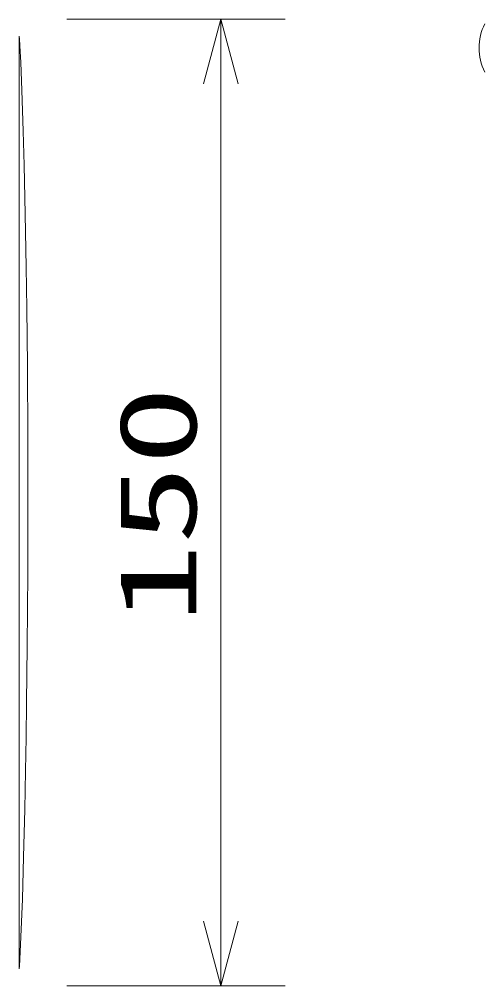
# Model space of a CAD drawing. Units: millimetres, scale not verified. Extents: x -811 to 811, y -280 to 280.
# Drawn here: x -341.96 to -327.51, y 64.72 to 94.72 of the extents above; entities that cross this region are included whole.
import ezdxf
from ezdxf.enums import TextEntityAlignment as Align

# ---------------------------------------------------------------- set-up
doc = ezdxf.new("R2010")
doc.units = ezdxf.units.MM
doc.header["$LTSCALE"] = 2
for name, color, linetype, lineweight in [('0-7_0', 7, 'Continuous', 9), ('0-8_SUNPO', 7, 'Continuous', 9), ('0-9_GAIKEI', 4, 'Continuous', 9)]:
    doc.layers.add(name, color=color, linetype=linetype, lineweight=lineweight)
doc.styles.add('ＭＳ ゴシック', font='')
doc.styles.get('ＭＳ ゴシック').set_extended_font_data('MS Gothic')

# ---------------------------------------------------------------- blocks, each defined once
blk = doc.blocks.new('_OPEN30')
at = {"layer": '0-7_0'}
blk.add_line((0, 0), (-2, 0), dxfattribs=at)
blk.add_lwpolyline([(-2, 0.536), (0, 0), (-2, -0.536)], dxfattribs=at)

msp = doc.modelspace()

# ---------------------------------------------------------------- linework, layer by layer
at = {"layer": '0-8_SUNPO'}
for p, q in [((-340.488, 94.719), (-333.705, 94.719)), ((-335.705, 92.719), (-335.705, 66.719)), ((-340.488, 64.719), (-333.705, 64.719))]:
    msp.add_line(p, q, dxfattribs=at)
at = {"layer": '0-9_GAIKEI'}
msp.add_line((-341.961, 65.239), (-341.961, 94.2), dxfattribs=at)
at = {"layer": '0-9_GAIKEI', "color": 7}
msp.add_lwpolyline([(-341.961, 65.239), (-341.953, 65.324), (-341.941, 65.539), (-341.911, 66.239), (-341.867, 67.406), (-341.827, 68.721), (-341.791, 70.19), (-341.766, 71.388), (-341.748, 72.427), (-341.733, 73.497), (-341.714, 75.262), (-341.698, 77.534), (-341.694, 79.843), (-341.698, 81.691), (-341.712, 83.968), (-341.73, 85.739), (-341.749, 87.026), (-341.778, 88.668), (-341.813, 90.194), (-341.842, 91.243), (-341.884, 92.518), (-341.918, 93.377), (-341.941, 93.893), (-341.952, 94.11), (-341.961, 94.2)], dxfattribs=at)
at = {"layer": '0-9_GAIKEI'}
msp.add_arc((-325.969, 93.83), 1.713, 154.0555, 205.9445, dxfattribs=at)

# ---------------------------------------------------------------- block references
at = {"layer": '0-8_SUNPO'}
for p, rotation in [((-335.705, 94.719), 90), ((-335.705, 64.719), 270)]:
    msp.add_blockref('_OPEN30', p, dxfattribs=dict(at, rotation=rotation))

# ---------------------------------------------------------------- texts
at = {"layer": '0-8_SUNPO', "style": 'ＭＳ ゴシック', "width": 1.5}
msp.add_text('150', height=2.405, rotation=90, dxfattribs=at).set_placement((-335.742, 75.969), align=Align.BOTTOM_LEFT)

doc.saveas('drawing.dxf')
